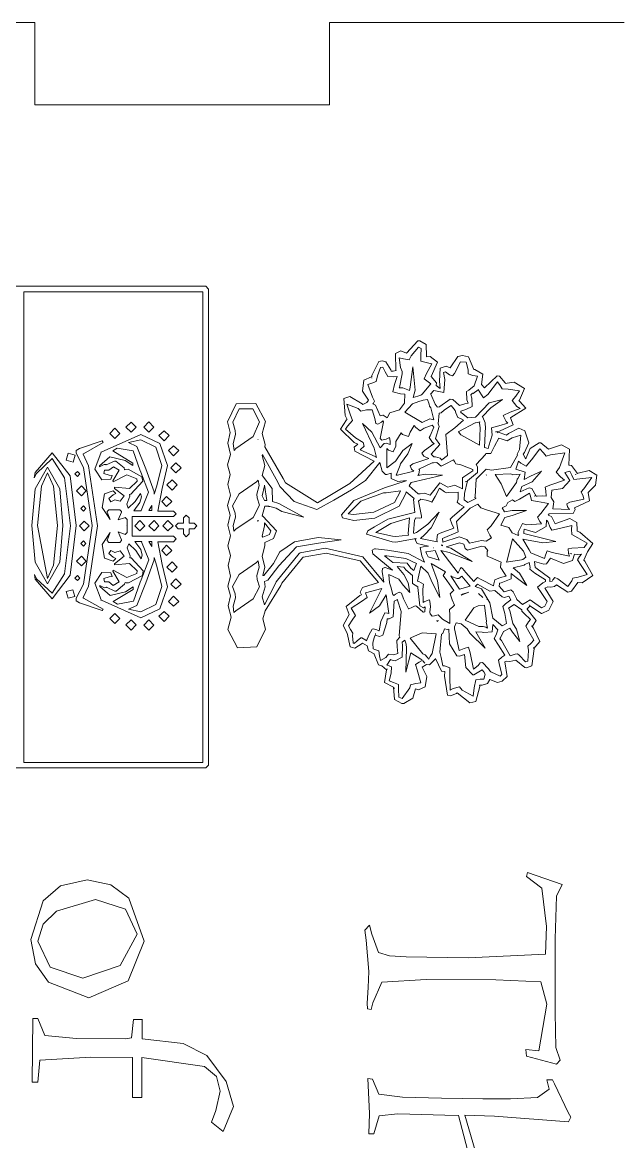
# Model space of a CAD drawing. Header units: millimetres. Extents: x 0 to 610, y 0 to 514.
# Drawn here: x 547.76 to 569.55, y 313.72 to 354.41 of the extents above; entities that cross this region are included whole.
import ezdxf

# ---------------------------------------------------------------- set-up
doc = ezdxf.new("R2010")
doc.units = ezdxf.units.MM
doc.header["$LTSCALE"] = 0.05
doc.layers.get('0').update_dxf_attribs({"plot": 0})
doc.layers.add('CUT', color=1, linetype='Continuous', lineweight=0)
doc.layers.add('ETCH', color=5, linetype='Continuous', lineweight=0)

# ---------------------------------------------------------------- blocks, each defined once
blk = doc.blocks.new('right_outer')
blk.add_lwpolyline([(-45.857, 0), (-35.143, 0), (-35.143, 3), (-24.429, 3), (-24.429, 0), (-13.714, 0), (-13.714, 3), (-3, 3), (-3, 12.632), (0, 12.632), (0, 25.263), (-3, 25.263), (-3, 37.895), (0, 37.895), (0, 50.526)])

msp = doc.modelspace()

# ---------------------------------------------------------------- linework, layer by layer
at = {"layer": 'ETCH'}
for points in [[(545.675, 327.312), (554.427, 327.312), (554.526, 327.412), (554.526, 336.058), (554.526, 336.065), (554.526, 344.718), (554.427, 344.817), (545.675, 344.817)], [(554.327, 344.618), (554.327, 327.505), (547.812, 327.505), (547.812, 344.618), (554.327, 344.618), (554.327, 344.618)], [(562.058, 330.18), (562.164, 330.153), (562.403, 330.259), (562.475, 330.635), (562.303, 330.976), (562.462, 331.068), (562.562, 331.055), (562.781, 331.274), (562.787, 331.288), (563, 330.823), (563.126, 330.809), (563.106, 330.65), (563.226, 329.954), (563.325, 329.927), (563.544, 330.014), (563.578, 330.033), (564.029, 329.669), (564.248, 329.722), (564.394, 330.265), (564.38, 330.318), (564.394, 330.318), (564.481, 330.312), (564.673, 330.378), (564.765, 330.524), (565.037, 330.418), (565.21, 330.458), (565.389, 330.63), (565.303, 331.161), (565.376, 331.194), (565.489, 331.175), (565.701, 331.221), (566.032, 330.956), (566.092, 330.949), (566.284, 331.022), (566.371, 331.633), (566.364, 331.652), (566.576, 331.905), (566.344, 332.389), (566.298, 332.448), (566.317, 332.468), (566.443, 332.667), (566.112, 333.085), (566.112, 333.092), (566.225, 333.198), (566.251, 333.172), (566.643, 332.919), (566.656, 332.919), (566.908, 333.039), (567.061, 333.364), (566.776, 333.835), (566.762, 333.849), (566.869, 333.895), (566.982, 333.882), (567.114, 333.908), (567.187, 333.961), (567.592, 333.696), (567.724, 333.729), (567.956, 334.048), (567.963, 334.048), (568.116, 334.041), (568.508, 334.3), (568.215, 334.831), (568.182, 334.857), (568.309, 335.162), (568.501, 335.468), (568.03, 335.879), (567.931, 335.919), (567.937, 335.952), (567.918, 336.237), (567.672, 336.377), (567.201, 336.211), (567.142, 336.185), (567.002, 336.45), (566.877, 336.503), (566.923, 336.549), (567.786, 336.563), (567.859, 336.709), (567.839, 336.768), (568.383, 337.021), (568.336, 337.319), (568.603, 337.583), (568.655, 337.956), (568.376, 338.122), (567.972, 338.023), (567.952, 338.016), (567.733, 338.301), (567.653, 338.315), (567.633, 338.315), (567.66, 338.899), (567.362, 339.051), (566.891, 338.892), (566.612, 339.125), (566.559, 339.125), (566.223, 338.925), (566.082, 338.581), (566.068, 338.547), (566.061, 338.554), (565.975, 338.713), (566.021, 338.78), (566.18, 339.123), (566.032, 339.562), (565.82, 339.655), (565.442, 339.463), (565.362, 339.403), (565.303, 339.436), (565.097, 339.502), (565.044, 339.495), (565.011, 339.542), (565.11, 339.549), (565.614, 339.781), (565.515, 340.04), (565.528, 340.047), (566.066, 340.385), (565.84, 340.643), (565.814, 340.663), (565.834, 340.683), (566.026, 341.108), (565.648, 341.327), (565.388, 341.294), (565.336, 341.287), (565.322, 341.314), (565.117, 341.546), (565.024, 341.566), (564.566, 341.122), (564.46, 341.247), (564.5, 341.619), (564.214, 341.791), (564.174, 341.791), (563.982, 342.249), (563.77, 342.302), (563.597, 342.262), (563.312, 341.851), (563.172, 341.917), (562.953, 341.844), (562.934, 341.373), (562.96, 341.108), (562.814, 341.207), (562.821, 341.314), (562.628, 341.533), (562.854, 342.064), (562.589, 342.269), (562.463, 342.256), (562.457, 342.256), (562.463, 342.282), (562.444, 342.7), (562.218, 342.833), (562.138, 342.84), (561.727, 342.389), (561.521, 342.468), (561.329, 342.376), (561.348, 341.772), (561.355, 341.758), (561.242, 341.738), (561.176, 341.732), (561.162, 341.778), (560.976, 342.077), (560.851, 342.103), (560.725, 342.083), (560.472, 341.573), (560.472, 341.533), (560.453, 341.526), (560.174, 341.406), (560.131, 341.004), (560.347, 340.676), (560.347, 340.676), (560.287, 340.597), (560.148, 340.517), (560.148, 340.517), (560.121, 340.543), (559.67, 340.808), (559.451, 340.735), (559.504, 340.118), (559.57, 339.972), (559.57, 339.972), (559.544, 339.966), (559.331, 339.621), (559.822, 339.143), (559.955, 339.083), (559.822, 338.964), (559.849, 338.824), (560.552, 338.46), (559.67, 337.65), (558.999, 337.252), (558.488, 336.946), (557.327, 337.67), (557.247, 337.829), (556.583, 338.977), (556.59, 339.063), (556.484, 339.468), (556.597, 339.905), (556.252, 340.562), (555.536, 340.543), (555.224, 339.893), (555.323, 339.508), (555.23, 339.116), (555.33, 338.698), (555.224, 338.333), (555.323, 337.975), (555.237, 337.61), (555.329, 337.225), (555.223, 336.854), (555.323, 336.495), (555.236, 336.137), (555.329, 335.752), (555.229, 335.387), (555.329, 335.029), (555.242, 334.664), (555.335, 334.279), (555.229, 333.914), (555.328, 333.563), (555.242, 333.198), (555.348, 332.787), (555.228, 332.342), (555.587, 331.679), (556.29, 331.705), (556.602, 332.348), (556.502, 332.733), (556.589, 333.019), (557.16, 333.935), (557.193, 334.021), (557.949, 334.95), (557.976, 334.97), (558.814, 335.117), (560.046, 334.837), (560.709, 334.054), (560.132, 333.862), (560.046, 333.697), (560.092, 333.604), (560.033, 333.577), (559.535, 333.173), (559.648, 332.881), (559.422, 332.489), (559.575, 332.21), (559.681, 331.712), (559.847, 331.66), (560.119, 331.832), (560.126, 331.846), (560.298, 331.753), (560.345, 331.567), (560.55, 331.454), (560.55, 331.44), (560.709, 331.056), (560.835, 331.022), (561.008, 330.87), (561.008, 330.87), (560.928, 330.418), (561.259, 330.246), (561.259, 330.246), (561.299, 329.801), (561.558, 329.655), (561.631, 329.649), (561.962, 329.844), (562.058, 330.18), (562.058, 330.18)], [(561.573, 341.718), (561.507, 341.864), (561.467, 342.223), (561.626, 342.183), (561.832, 342.143), (561.905, 342.289), (562.17, 342.608), (562.263, 342.561), (562.256, 342.302), (562.249, 342.096), (562.488, 342.037), (562.647, 342.004), (562.461, 341.645), (562.368, 341.453), (562.514, 341.34), (562.62, 341.267), (562.295, 340.896), (562.288, 340.882), (562.248, 340.862), (562.142, 340.829), (561.977, 340.77), (562.05, 341.048), (561.963, 341.885), (561.864, 341.155), (561.844, 341.029), (561.598, 341.122), (561.512, 341.122), (561.459, 341.122), (561.472, 341.141), (561.572, 341.632), (561.573, 341.718), (561.573, 341.718)], [(560.598, 340.498), (560.505, 340.544), (560.525, 340.57), (560.565, 340.643), (560.499, 340.783), (560.32, 341.247), (560.466, 341.3), (560.631, 341.36), (560.671, 341.559), (560.784, 341.871), (560.87, 341.878), (560.957, 341.705), (561.05, 341.533), (561.275, 341.526), (561.388, 341.54), (561.289, 341.254), (561.229, 340.982), (561.508, 340.909), (561.667, 340.902), (561.66, 340.584), (561.654, 340.57), (561.481, 340.331), (561.129, 340.218), (561.023, 340.039), (560.884, 340.139), (560.864, 340.139), (560.778, 340.112), (560.598, 340.498), (560.598, 340.498)], [(563.12, 341.433), (563.08, 341.679), (563.146, 341.705), (563.292, 341.599), (563.398, 341.559), (563.478, 341.646), (563.697, 342.07), (563.896, 342.057), (563.969, 341.778), (563.969, 341.632), (564.148, 341.579), (564.314, 341.546), (564.194, 341.201), (563.995, 341.048), (563.915, 340.988), (563.929, 340.69), (563.969, 340.564), (563.962, 340.564), (563.856, 340.544), (563.663, 340.485), (563.411, 340.704), (563.318, 340.718), (562.947, 340.452), (562.934, 340.433), (562.874, 340.426), (562.841, 340.433), (562.768, 340.539), (562.609, 340.891), (562.602, 340.891), (562.728, 341.03), (563.093, 340.957), (563.12, 341.433), (563.12, 341.433)], [(560.465, 341.493), (560.465, 341.473), (560.465, 341.493), (560.465, 341.493)], [(565.043, 341.34), (565.136, 341.207), (565.209, 341.094), (565.422, 341.081), (565.834, 341.015), (565.701, 340.823), (565.575, 340.67), (565.748, 340.451), (565.867, 340.371), (565.496, 340.238), (565.25, 340.125), (565.35, 339.906), (565.409, 339.84), (565.09, 339.748), (564.825, 339.668), (564.845, 339.403), (564.719, 339.018), (564.705, 338.925), (564.698, 338.925), (564.566, 338.958), (564.599, 339.721), (564.586, 339.781), (564.586, 339.854), (564.506, 340.059), (564.487, 340.073), (564.799, 340.404), (565.223, 340.703), (564.732, 340.583), (564.241, 340.066), (564.228, 340.066), (563.962, 340.032), (563.724, 340.212), (563.71, 340.218), (563.703, 340.265), (563.703, 340.279), (563.883, 340.338), (564.121, 340.444), (564.102, 340.756), (564.069, 340.869), (564.135, 340.929), (564.155, 340.915), (564.334, 341.055), (564.341, 341.061), (564.453, 340.876), (564.533, 340.763), (564.686, 340.889), (565.043, 341.34), (565.043, 341.34)], [(562.184, 340.63), (562.297, 340.664), (562.337, 340.683), (562.496, 340.697), (562.555, 340.538), (562.562, 340.465), (562.609, 340.398), (562.722, 339.961), (562.576, 339.994), (562.297, 339.868), (561.673, 340.239), (561.952, 340.544), (562.184, 340.63), (562.184, 340.63)], [(555.422, 339.098), (555.515, 339.436), (555.501, 339.575), (555.415, 339.873), (555.641, 340.358), (556.145, 340.365), (556.383, 339.887), (556.151, 339.356), (555.528, 338.924), (555.461, 338.851), (555.422, 339.098), (555.422, 339.098)], [(560.04, 338.878), (560.054, 338.885), (560.193, 339.011), (560.16, 339.137), (559.881, 339.303), (559.517, 339.628), (559.583, 339.734), (559.769, 339.94), (559.682, 340.172), (559.563, 340.536), (559.967, 340.371), (560.067, 340.278), (560.272, 340.325), (560.485, 340.325), (560.577, 340.006), (560.611, 339.827), (560.684, 339.8), (560.816, 339.88), (560.869, 339.933), (560.889, 339.893), (560.796, 339.409), (560.77, 339.283), (560.836, 339.223), (560.989, 339.263), (561.108, 339.316), (561.142, 339.19), (561.135, 339.064), (560.989, 339.117), (560.916, 339.098), (560.776, 338.945), (560.464, 339.516), (560.133, 339.834), (560.551, 338.932), (560.644, 338.6), (560.617, 338.614), (560.04, 338.878), (560.04, 338.878)], [(562.728, 338.62), (562.628, 338.719), (562.947, 339.071), (562.788, 339.29), (562.921, 339.722), (562.881, 339.815), (562.921, 340.206), (562.994, 340.22), (563.113, 340.326), (563.359, 340.485), (563.498, 340.299), (563.498, 340.299), (563.518, 340.219), (563.598, 340.047), (563.69, 340.013), (563.797, 339.954), (563.485, 339.668), (563.166, 339.43), (563.219, 338.667), (563.02, 338.508), (563.02, 338.501), (562.954, 338.574), (562.788, 338.614), (562.728, 338.62), (562.728, 338.62)], [(551.713, 339.516), (551.899, 339.702), (551.713, 339.881), (551.527, 339.702), (551.713, 339.516), (551.713, 339.516)], [(552.178, 339.701), (552.364, 339.515), (552.543, 339.701), (552.364, 339.887), (552.178, 339.701), (552.178, 339.701)], [(561.01, 338.918), (561.076, 338.865), (561.242, 338.806), (561.341, 339.005), (561.348, 339.151), (561.348, 339.151), (561.348, 339.171), (561.54, 339.496), (561.587, 339.43), (561.806, 339.363), (561.865, 339.516), (562.011, 339.762), (562.071, 339.689), (562.224, 339.563), (562.37, 339.662), (562.662, 339.768), (562.721, 339.695), (562.589, 339.376), (562.555, 339.317), (562.675, 339.137), (562.735, 339.104), (562.383, 338.845), (562.29, 338.753), (562.363, 338.646), (562.543, 338.554), (561.965, 338.368), (561.859, 338.295), (561.906, 338.175), (561.992, 338.095), (561.402, 337.949), (561.349, 337.956), (561.502, 338.32), (561.502, 338.334), (561.515, 338.36), (561.775, 338.732), (561.94, 339.103), (561.602, 338.844), (561.343, 338.473), (561.323, 338.446), (561.018, 338.22), (561.01, 338.918), (561.01, 338.918)], [(563.703, 339.416), (563.624, 339.529), (563.63, 339.536), (564.228, 339.854), (564.234, 339.854), (564.36, 339.88), (564.393, 339.894), (564.387, 339.847), (564.393, 339.754), (564.413, 339.668), (564.387, 339.037), (563.703, 339.416), (563.703, 339.416)], [(550.631, 338.792), (550.631, 338.792), (550.618, 338.786), (550.624, 338.786), (550.392, 338.175), (550.645, 337.784), (550.976, 337.803), (551.029, 337.936), (550.923, 337.95), (550.724, 338.009), (550.744, 338.135), (550.909, 338.128), (551.07, 338.258), (551.281, 338.135), (551.055, 337.743), (551.068, 337.71), (551.559, 337.969), (551.918, 337.823), (551.931, 337.73), (551.659, 337.465), (551.109, 337.512), (551.109, 337.472), (551.467, 337.2), (551.32, 337.003), (551.122, 337.061), (550.983, 336.988), (550.91, 337.101), (551.069, 337.233), (551.162, 337.286), (551.062, 337.385), (550.75, 337.272), (550.658, 336.775), (550.95, 336.337), (550.844, 336.609), (550.844, 336.628), (550.91, 336.688), (551.308, 336.688), (551.368, 336.628), (551.361, 336.602), (551.248, 336.323), (551.474, 336.403), (551.5, 336.41), (551.567, 336.344), (551.567, 336.105), (551.567, 335.866), (551.5, 335.8), (551.474, 335.806), (551.248, 335.886), (551.361, 335.601), (551.368, 335.574), (551.308, 335.508), (550.91, 335.508), (550.844, 335.574), (550.844, 335.594), (550.95, 335.873), (550.658, 335.435), (550.75, 334.937), (551.062, 334.824), (551.162, 334.924), (551.069, 334.976), (550.91, 335.109), (550.983, 335.215), (551.122, 335.142), (551.32, 335.2), (551.467, 335.003), (551.109, 334.731), (551.109, 334.691), (551.659, 334.738), (551.931, 334.472), (551.918, 334.38), (551.559, 334.234), (551.068, 334.493), (551.055, 334.46), (551.281, 334.068), (551.068, 333.942), (550.909, 334.075), (550.744, 334.068), (550.724, 334.194), (550.923, 334.253), (551.029, 334.267), (550.976, 334.399), (550.645, 334.419), (550.392, 334.027), (550.624, 333.417), (550.618, 333.417), (550.631, 333.41), (550.638, 333.41), (552.071, 332.767), (552.762, 333.09), (553.04, 333.895), (552.848, 334.705), (552.682, 335.534), (553.253, 335.534), (553.353, 335.634), (553.253, 335.733), (551.76, 335.733), (551.76, 336.45), (553.253, 336.45), (553.353, 336.549), (553.253, 336.649), (552.682, 336.649), (552.848, 337.471), (553.034, 338.301), (552.756, 339.109), (552.065, 339.435), (550.631, 338.792), (550.631, 338.792)], [(551.302, 339.469), (551.122, 339.655), (550.936, 339.469), (551.122, 339.283), (551.302, 339.469), (551.302, 339.469)], [(552.728, 339.389), (552.914, 339.203), (553.1, 339.389), (552.914, 339.568), (552.728, 339.389), (552.728, 339.389)], [(565.886, 339.409), (565.84, 338.885), (565.76, 338.713), (565.767, 338.673), (565.508, 338.228), (564.818, 338.129), (564.818, 338.129), (564.818, 338.129), (564.632, 338.175), (564.267, 337.811), (564.227, 337.18), (564.22, 337.14), (564.247, 337.121), (564.253, 337.101), (563.961, 336.962), (563.822, 337.061), (563.841, 337.287), (563.948, 337.745), (564.312, 338.043), (564.312, 338.249), (564.268, 338.334), (564.606, 338.699), (564.613, 338.739), (564.792, 338.739), (564.924, 339.011), (565.09, 339.296), (565.203, 339.257), (565.389, 339.204), (565.575, 339.31), (565.886, 339.409), (565.886, 339.409)], [(564.971, 339.522), (564.991, 339.522), (564.971, 339.522), (564.971, 339.522)], [(550.704, 333.079), (549.981, 333.483), (549.968, 333.49), (549.974, 333.504), (550.166, 333.922), (550.498, 336.105), (550.498, 336.112), (550.166, 338.295), (549.974, 338.713), (549.968, 338.726), (549.981, 338.733), (550.704, 339.137), (550.664, 339.197), (549.842, 338.918), (549.716, 338.845), (549.723, 338.746), (549.982, 338.228), (550.294, 336.118), (550.294, 336.112), (549.982, 333.995), (549.723, 333.477), (549.716, 333.385), (549.842, 333.312), (550.664, 333.033), (550.704, 333.079), (550.704, 333.079)], [(552.834, 338.301), (552.655, 337.565), (552.549, 337.26), (552.556, 337.346), (552.251, 338.182), (551.925, 338.999), (551.62, 339.138), (552.065, 339.237), (552.614, 338.966), (552.834, 338.301), (552.834, 338.301)], [(553.073, 338.845), (553.259, 338.659), (553.445, 338.845), (553.259, 339.024), (553.073, 338.845), (553.073, 338.845)], [(556.338, 339.25), (556.324, 339.243), (556.338, 339.25), (556.338, 339.25), (556.338, 339.25)], [(549.722, 336.118), (549.497, 337.925), (548.839, 338.766), (548.222, 338.043), (548.196, 337.857), (548.276, 338.016), (548.84, 338.56), (549.298, 337.86), (549.517, 336.111), (549.298, 334.361), (548.84, 333.662), (548.276, 334.186), (548.203, 334.339), (548.229, 334.174), (548.839, 333.457), (549.495, 334.312), (549.722, 336.118), (549.722, 336.118)], [(549.357, 338.5), (549.603, 338.427), (549.676, 338.673), (549.43, 338.746), (549.357, 338.5), (549.357, 338.5)], [(551.554, 336.894), (551.667, 337.186), (551.66, 337.253), (551.7, 337.26), (552.144, 337.73), (552.111, 337.896), (551.613, 338.168), (551.521, 338.161), (551.481, 338.148), (551.461, 338.214), (551.156, 338.466), (551.116, 338.466), (550.811, 338.327), (550.798, 338.334), (550.738, 338.341), (550.566, 338.254), (550.566, 338.294), (550.944, 338.613), (551.496, 338.486), (551.78, 338.301), (551.78, 338.393), (551.05, 338.831), (551.203, 338.931), (551.209, 338.931), (551.787, 338.831), (552.032, 338.141), (552.072, 338.055), (552.344, 337.331), (552.085, 336.668), (552.078, 336.661), (551.819, 336.661), (552.038, 336.959), (552.091, 337.165), (552.051, 337.291), (551.859, 336.999), (551.607, 336.753), (551.554, 336.894), (551.554, 336.894)], [(560.14, 334.983), (558.777, 335.299), (557.858, 335.123), (557.832, 335.103), (556.989, 334.075), (556.955, 333.988), (556.571, 333.239), (556.484, 333.524), (556.59, 333.889), (556.564, 334.081), (556.684, 334.134), (557.082, 334.651), (557.725, 335.341), (558.528, 335.48), (559.351, 335.606), (558.515, 335.686), (557.652, 335.533), (557.127, 335.163), (556.896, 334.737), (556.544, 334.305), (556.511, 334.299), (556.577, 334.611), (556.478, 335.002), (556.584, 335.38), (556.577, 335.506), (556.889, 335.646), (557.002, 335.931), (556.511, 336.462), (556.491, 336.462), (556.485, 336.476), (556.584, 336.821), (556.717, 336.821), (556.723, 336.814), (556.763, 336.814), (556.989, 336.748), (557.202, 336.628), (557.998, 336.429), (557.308, 336.8), (557.082, 336.926), (556.863, 336.999), (556.842, 337.466), (556.498, 337.928), (556.485, 337.935), (556.485, 337.942), (556.584, 338.306), (556.485, 338.665), (556.498, 338.698), (557.049, 337.703), (557.129, 337.544), (557.647, 336.989), (558.469, 336.708), (559.092, 337.046), (559.73, 337.424), (560.239, 337.757), (560.758, 338.413), (560.844, 338.101), (560.97, 337.981), (561.01, 337.975), (561.169, 338.028), (561.176, 337.835), (561.415, 337.722), (561.72, 337.756), (561.72, 337.749), (560.93, 337.49), (559.815, 337.034), (559.371, 336.514), (559.404, 336.401), (559.809, 336.309), (560.579, 336.388), (561.464, 336.822), (561.707, 337.291), (561.721, 337.344), (562.006, 337.105), (561.98, 337.072), (562.039, 336.594), (562.019, 336.594), (561.051, 336.355), (560.566, 336.07), (560.321, 335.924), (560.281, 335.811), (561.203, 335.525), (561.342, 335.519), (562.079, 335.651), (562.079, 335.644), (562.046, 335.598), (562.119, 335.472), (562.53, 335.372), (562.444, 335.366), (562.231, 335.326), (562.284, 335.014), (562.39, 334.788), (561.793, 335.107), (561.037, 335.22), (560.605, 335.272), (560.565, 335.279), (560.479, 335.226), (560.505, 335.094), (561.215, 334.496), (560.956, 334.596), (560.937, 334.596), (560.857, 334.556), (560.85, 334.45), (560.91, 334.058), (560.91, 334.058), (560.903, 334.058), (560.14, 334.983), (560.14, 334.983)], [(566.576, 338.912), (566.709, 338.765), (566.808, 338.646), (566.967, 338.692), (567.485, 338.765), (567.293, 338.234), (567.173, 338.055), (567.326, 337.889), (567.472, 337.764), (566.948, 337.584), (566.769, 337.511), (566.795, 337.379), (566.808, 337.193), (566.676, 337.206), (566.484, 337.193), (566.444, 337.193), (566.285, 337.471), (566.185, 337.491), (565.86, 337.345), (565.92, 337.537), (566.304, 337.71), (566.643, 338.101), (566.244, 337.915), (566.012, 337.795), (566.045, 338.061), (565.707, 338.174), (565.8, 338.466), (565.893, 338.393), (566.085, 338.273), (566.271, 338.512), (566.576, 338.912), (566.576, 338.912)], [(548.674, 334.002), (549.123, 334.786), (549.238, 336.118), (549.123, 337.454), (548.674, 338.242), (548.225, 337.456), (548.11, 336.118), (548.225, 334.786), (548.674, 334.002), (548.674, 334.002)], [(553.16, 338.215), (553.346, 338.035), (553.532, 338.215), (553.346, 338.401), (553.16, 338.215), (553.16, 338.215)], [(562.23, 337.272), (562.223, 337.272), (562.157, 337.272), (561.825, 337.558), (561.905, 337.684), (562.423, 337.803), (563.033, 337.956), (562.423, 337.989), (562.144, 337.943), (562.184, 337.989), (562.204, 338.142), (562.184, 338.169), (562.668, 338.395), (562.708, 338.401), (562.828, 338.408), (562.987, 338.276), (563.159, 338.362), (563.438, 338.508), (563.478, 338.449), (563.525, 338.362), (563.711, 338.322), (564.148, 338.156), (564.148, 338.11), (563.817, 337.891), (563.77, 337.857), (563.77, 337.692), (563.764, 337.46), (563.492, 337.592), (563.233, 337.519), (562.947, 337.672), (562.589, 337.221), (562.383, 337.294), (562.23, 337.272), (562.23, 337.272)], [(548.316, 336.118), (548.455, 337.553), (548.674, 338.036), (548.893, 337.553), (549.033, 336.118), (548.893, 334.684), (548.674, 334.201), (548.316, 336.118), (548.316, 336.118)], [(549.762, 337.903), (549.855, 337.996), (549.762, 338.088), (549.669, 337.996), (549.762, 337.903), (549.762, 337.903)], [(553.02, 337.598), (553.206, 337.412), (553.392, 337.598), (553.206, 337.784), (553.02, 337.598), (553.02, 337.598)], [(555.422, 336.124), (555.509, 336.43), (555.495, 336.569), (555.408, 336.834), (555.641, 337.279), (556.271, 337.71), (556.337, 337.776), (556.37, 337.571), (556.284, 337.266), (556.297, 337.126), (556.384, 336.861), (556.152, 336.417), (555.528, 335.985), (555.455, 335.919), (555.422, 336.124), (555.422, 336.124)], [(563.935, 337.73), (563.935, 337.73), (563.869, 337.704), (563.935, 337.73), (563.935, 337.73)], [(564.632, 337.956), (564.639, 337.963), (564.632, 337.956), (564.632, 337.956)], [(565.714, 337.976), (565.86, 337.983), (565.78, 337.83), (565.754, 337.803), (565.727, 337.69), (565.369, 337.173), (565.17, 337.638), (564.951, 337.976), (565.522, 338.002), (565.595, 337.969), (565.714, 337.976), (565.714, 337.976)], [(567.672, 338.096), (567.745, 337.956), (567.811, 337.797), (568.037, 337.824), (568.468, 337.864), (568.183, 337.452), (568.083, 337.346), (568.157, 337.193), (568.183, 337.074), (567.665, 336.974), (567.559, 336.915), (567.586, 336.802), (567.652, 336.709), (567.055, 336.729), (567.088, 336.988), (566.995, 337.134), (567.015, 337.406), (567.408, 337.472), (567.672, 337.757), (567.492, 338.043), (567.672, 338.096), (567.672, 338.096)], [(567.897, 337.989), (567.864, 337.976), (567.897, 337.989), (567.897, 337.989), (567.897, 337.989)], [(549.908, 337.199), (550.087, 337.379), (549.908, 337.558), (549.729, 337.379), (549.908, 337.199), (549.908, 337.199)], [(556.564, 337.034), (556.484, 337.206), (556.571, 337.565), (556.571, 337.591), (556.657, 337.027), (556.564, 337.034), (556.564, 337.034)], [(561.514, 337.385), (561.507, 337.366), (561.296, 336.959), (560.538, 336.603), (559.808, 336.523), (559.609, 336.543), (560.074, 337.001), (560.897, 337.306), (560.996, 337.306), (561.514, 337.385), (561.514, 337.385)], [(562.244, 335.654), (562.383, 335.786), (562.628, 336.039), (562.921, 336.609), (562.503, 336.165), (562.124, 335.886), (562.091, 335.873), (561.992, 335.833), (561.985, 335.859), (562.025, 336.317), (562.072, 336.397), (562.218, 336.384), (562.277, 336.397), (562.277, 336.457), (562.237, 336.643), (562.164, 337.001), (562.257, 337.074), (562.503, 337.034), (562.649, 336.968), (562.775, 337.174), (562.934, 337.479), (563.113, 337.346), (563.179, 337.306), (563.259, 337.326), (563.611, 337.339), (563.604, 337.08), (563.571, 336.967), (563.663, 336.901), (563.829, 336.802), (563.392, 336.43), (563.318, 336.357), (563.378, 336.178), (563.451, 336.025), (562.96, 335.846), (562.854, 335.799), (562.834, 335.613), (562.841, 335.527), (562.244, 335.654), (562.244, 335.654)], [(552.828, 336.994), (553.007, 336.814), (553.193, 336.994), (553.007, 337.18), (552.828, 336.994), (552.828, 336.994)], [(566.616, 336.556), (566.497, 336.43), (566.576, 336.264), (566.643, 336.185), (566.092, 336.151), (565.946, 336.191), (565.793, 335.88), (565.786, 335.76), (565.567, 335.852), (565.447, 336.051), (565.155, 336.138), (565.301, 336.41), (565.573, 336.483), (566.098, 336.669), (565.567, 336.669), (565.295, 336.616), (565.208, 336.762), (565.354, 336.842), (565.414, 336.955), (565.586, 337.054), (565.673, 336.995), (565.838, 337.081), (566.197, 337.294), (566.237, 337.194), (566.27, 337.029), (566.496, 336.996), (566.888, 336.923), (566.616, 336.556), (566.616, 336.556)], [(566.404, 337.199), (566.404, 337.199), (566.377, 337.193), (566.404, 337.199), (566.404, 337.199)], [(549.981, 336.649), (550.074, 336.741), (549.981, 336.834), (549.888, 336.741), (549.981, 336.649), (549.981, 336.649)], [(552.469, 336.669), (552.363, 336.669), (552.469, 336.855), (552.469, 336.669), (552.469, 336.669)], [(563.047, 335.514), (563.033, 335.654), (563.033, 335.654), (563.61, 335.886), (563.551, 336.271), (564.021, 336.722), (564.048, 336.755), (564.326, 336.901), (564.439, 336.762), (564.678, 336.675), (565.11, 336.549), (564.805, 336.112), (564.659, 335.965), (564.758, 335.767), (564.824, 335.674), (564.632, 335.548), (564.453, 335.581), (564.015, 335.475), (563.929, 335.608), (563.643, 335.707), (563.047, 335.514), (563.047, 335.514)], [(550.014, 335.926), (550.194, 336.105), (550.014, 336.284), (549.835, 336.105), (550.014, 335.926), (550.014, 335.926)], [(551.547, 336.105), (551.547, 336.105), (551.547, 336.105), (551.547, 336.105)], [(552.211, 336.112), (552.031, 336.298), (551.845, 336.112), (552.031, 335.932), (552.211, 336.112), (552.211, 336.112)], [(552.728, 336.112), (552.549, 336.298), (552.363, 336.112), (552.549, 335.932), (552.728, 336.112), (552.728, 336.112)], [(553.239, 336.112), (553.053, 336.298), (552.867, 336.112), (553.053, 335.932), (553.239, 336.112), (553.239, 336.112)], [(553.624, 336.397), (553.624, 336.205), (553.425, 336.205), (553.326, 336.105), (553.425, 336.006), (553.624, 336.006), (553.624, 335.814), (553.723, 335.714), (553.823, 335.814), (553.823, 336.006), (554.009, 336.006), (554.108, 336.105), (554.009, 336.205), (553.823, 336.205), (553.823, 336.397), (553.723, 336.496), (553.624, 336.397), (553.624, 336.397)], [(556.345, 336.297), (556.312, 336.277), (556.338, 336.304), (556.345, 336.297), (556.345, 336.297)], [(556.484, 335.74), (556.571, 336.104), (556.564, 336.224), (556.796, 335.932), (556.743, 335.792), (556.504, 335.7), (556.484, 335.74), (556.484, 335.74)], [(561.799, 335.773), (561.348, 335.727), (561.215, 335.733), (560.611, 335.866), (561.155, 336.191), (561.845, 336.397), (561.838, 336.39), (561.786, 335.826), (561.799, 335.773), (561.799, 335.773)], [(566.875, 336.271), (566.955, 336.051), (567.015, 335.952), (567.293, 336.018), (567.738, 336.124), (567.731, 335.992), (567.738, 335.793), (567.964, 335.673), (568.295, 335.481), (568.189, 335.322), (567.738, 335.296), (567.612, 335.269), (567.619, 335.11), (567.659, 335.011), (567.021, 335.143), (566.849, 335.196), (566.783, 335.043), (566.749, 334.918), (566.252, 335.123), (566.192, 335.243), (565.96, 335.628), (566.683, 335.488), (567.161, 335.535), (566.63, 335.668), (565.999, 335.827), (565.999, 335.893), (566.006, 335.986), (566.006, 335.986), (566.417, 335.873), (566.809, 336.085), (566.816, 336.311), (566.875, 336.271), (566.875, 336.271)], [(565.8, 335.76), (565.8, 335.76), (565.82, 335.779), (565.8, 335.76), (565.8, 335.76)], [(549.981, 335.375), (550.074, 335.468), (549.981, 335.56), (549.888, 335.468), (549.981, 335.375), (549.981, 335.375)], [(552.098, 335.534), (552.357, 334.87), (552.085, 334.147), (552.045, 334.061), (551.799, 333.371), (551.222, 333.264), (551.216, 333.264), (551.063, 333.364), (551.793, 333.801), (551.793, 333.894), (551.507, 333.711), (550.957, 333.582), (550.578, 333.901), (550.578, 333.941), (550.751, 333.861), (550.81, 333.868), (550.824, 333.875), (551.129, 333.735), (551.169, 333.735), (551.474, 333.987), (551.494, 334.054), (551.534, 334.04), (551.626, 334.034), (552.124, 334.305), (552.157, 334.471), (551.713, 334.942), (551.673, 334.949), (551.68, 335.022), (551.567, 335.314), (551.633, 335.453), (551.885, 335.208), (552.078, 334.916), (552.117, 335.042), (552.065, 335.247), (551.845, 335.546), (552.105, 335.546), (552.098, 335.534), (552.098, 335.534)], [(552.469, 335.541), (552.469, 335.355), (552.363, 335.541), (552.469, 335.541), (552.469, 335.541)], [(552.828, 335.216), (553.007, 335.037), (553.193, 335.216), (553.007, 335.402), (552.828, 335.216), (552.828, 335.216)], [(562.728, 335.309), (562.728, 335.309), (562.708, 335.315), (562.728, 335.309), (562.728, 335.309)], [(562.98, 335.209), (563.285, 335.136), (564.115, 334.811), (563.345, 335.295), (563.172, 335.348), (563.657, 335.494), (563.81, 335.447), (563.843, 335.368), (563.862, 335.288), (563.949, 335.228), (564.075, 335.261), (564.466, 335.368), (564.579, 335.348), (564.686, 335.215), (564.666, 335.175), (564.659, 335.003), (564.785, 334.963), (565.177, 334.784), (565.157, 334.731), (565.144, 334.598), (565.183, 334.546), (565.349, 334.274), (565.15, 334.227), (564.938, 334.147), (564.905, 334.001), (564.898, 333.928), (564.447, 334.154), (564.307, 334.227), (564.215, 334.14), (564.175, 334.081), (563.889, 334.412), (563.764, 334.558), (563.717, 334.598), (563.677, 334.546), (563.617, 334.426), (563.611, 334.386), (562.98, 335.209), (562.98, 335.209)], [(563.013, 335.422), (563.033, 335.402), (563.04, 335.388), (562.993, 335.402), (563.013, 335.422), (563.013, 335.422)], [(565.98, 335.189), (566.013, 335.123), (566.066, 334.97), (565.959, 334.89), (565.907, 334.87), (565.369, 334.784), (565.382, 334.797), (565.581, 335.64), (565.98, 335.189), (565.98, 335.189)], [(549.908, 334.652), (550.087, 334.831), (549.908, 335.01), (549.729, 334.831), (549.908, 334.652), (549.908, 334.652)], [(552.655, 334.645), (552.834, 333.908), (552.614, 333.245), (552.065, 332.979), (551.62, 333.079), (551.925, 333.218), (552.251, 334.035), (552.556, 334.871), (552.549, 334.957), (552.655, 334.645), (552.655, 334.645)], [(561.228, 334.771), (560.93, 335.023), (561.016, 335.016), (561.706, 334.917), (562.091, 334.738), (561.992, 334.485), (561.886, 334.572), (561.753, 334.751), (561.228, 334.771), (561.228, 334.771)], [(562.914, 334.857), (562.522, 334.983), (562.463, 335.109), (562.436, 335.169), (562.456, 335.169), (562.768, 335.209), (562.914, 334.857), (562.914, 334.857)], [(568.023, 334.99), (567.944, 334.87), (568.083, 334.665), (568.295, 334.346), (567.97, 334.247), (567.784, 334.213), (567.744, 334.107), (567.598, 333.902), (567.233, 334.187), (567.12, 334.234), (567.047, 334.141), (567.028, 334.101), (566.941, 334.088), (566.941, 334.213), (566.43, 334.585), (566.404, 334.598), (566.384, 334.817), (566.729, 334.718), (566.816, 334.732), (566.969, 334.93), (567.44, 334.738), (567.765, 334.844), (567.845, 335.083), (567.931, 335.07), (568.09, 335.083), (568.023, 334.99), (568.023, 334.99)], [(567.738, 335.096), (567.731, 335.096), (567.665, 335.11), (567.738, 335.096), (567.738, 335.096)], [(553.02, 334.612), (553.206, 334.426), (553.392, 334.612), (553.206, 334.798), (553.02, 334.612), (553.02, 334.612)], [(555.422, 333.185), (555.509, 333.49), (555.495, 333.636), (555.408, 333.902), (555.641, 334.346), (556.271, 334.778), (556.337, 334.837), (556.37, 334.611), (556.284, 334.306), (556.297, 334.16), (556.384, 333.895), (556.152, 333.45), (555.521, 333.019), (555.455, 332.959), (555.422, 333.185), (555.422, 333.185)], [(561.089, 334.34), (561.453, 334.167), (561.606, 333.955), (561.852, 333.69), (561.792, 334.042), (561.627, 334.34), (561.388, 334.632), (561.633, 334.612), (561.706, 334.506), (561.952, 334.307), (561.952, 334.009), (562.144, 333.896), (562.137, 333.87), (562.21, 333.199), (562.343, 333.133), (562.409, 333.166), (562.396, 332.98), (562.349, 332.973), (562.336, 332.973), (562.216, 333.08), (562.096, 333.193), (562.043, 333.199), (561.918, 333.14), (561.818, 333.093), (561.798, 333.093), (561.619, 333.452), (561.553, 333.664), (561.466, 333.697), (561.327, 333.624), (561.267, 333.577), (561.234, 333.611), (561.155, 333.896), (561.115, 334.035), (561.089, 334.34), (561.089, 334.34)], [(562.522, 333.411), (562.376, 333.352), (562.336, 333.325), (562.329, 333.809), (562.343, 333.989), (562.177, 334.088), (562.124, 334.102), (562.257, 334.646), (562.509, 334.4), (562.516, 334.393), (562.662, 334.055), (562.948, 333.504), (562.855, 334.115), (562.623, 334.745), (563.154, 334.433), (563.067, 334.307), (563.2, 334.121), (563.452, 333.763), (563.419, 333.736), (563.32, 333.637), (563.386, 333.418), (563.473, 333.226), (563.399, 333.153), (563.293, 333.066), (563.3, 332.86), (563.3, 332.562), (563.035, 332.721), (562.876, 332.874), (562.743, 332.841), (562.663, 332.821), (562.59, 332.914), (562.584, 332.967), (562.597, 333.179), (562.582, 333.364), (562.568, 333.424), (562.522, 333.411), (562.522, 333.411)], [(566.497, 333.875), (566.623, 333.689), (566.849, 333.364), (566.756, 333.185), (566.643, 333.125), (566.398, 333.304), (566.225, 333.424), (566.072, 333.324), (565.947, 333.251), (565.748, 333.437), (565.728, 333.471), (565.608, 333.709), (565.528, 333.789), (565.403, 333.749), (565.283, 333.716), (565.097, 333.915), (565.11, 334.002), (565.117, 334.028), (565.17, 334.035), (565.535, 334.188), (565.541, 334.374), (565.714, 334.234), (566.106, 333.936), (565.834, 334.387), (565.614, 334.579), (566.006, 334.685), (566.039, 334.699), (566.192, 334.772), (566.232, 334.6), (566.218, 334.54), (566.391, 334.394), (566.783, 334.142), (566.789, 334.089), (566.683, 334.036), (566.497, 333.875), (566.497, 333.875)], [(549.762, 334.121), (549.855, 334.213), (549.762, 334.306), (549.669, 334.213), (549.762, 334.121), (549.762, 334.121)], [(553.16, 333.995), (553.346, 333.816), (553.532, 333.995), (553.346, 334.181), (553.16, 333.995), (553.16, 333.995)], [(563.63, 334.201), (563.737, 334.274), (564.048, 333.915), (563.663, 333.802), (563.358, 334.267), (563.345, 334.286), (563.365, 334.267), (563.57, 334.201), (563.63, 334.201), (563.63, 334.201)], [(549.669, 333.544), (549.596, 333.789), (549.351, 333.723), (549.424, 333.477), (549.669, 333.544), (549.669, 333.544)], [(559.789, 331.851), (559.762, 332.11), (559.782, 332.203), (559.695, 332.342), (559.615, 332.475), (559.781, 332.72), (559.881, 332.853), (559.788, 332.992), (559.722, 333.118), (560.093, 333.364), (560.299, 333.503), (560.239, 333.669), (560.837, 333.835), (560.584, 333.317), (560.379, 332.939), (560.75, 333.198), (560.996, 333.596), (561.082, 332.919), (561.042, 332.933), (560.937, 332.946), (560.797, 332.628), (560.731, 332.289), (560.724, 332.289), (560.651, 332.323), (560.531, 332.363), (560.479, 332.349), (560.359, 332.13), (560.279, 331.924), (560.246, 331.957), (560.1, 332.037), (560.067, 332.037), (559.934, 331.931), (559.821, 331.838), (559.789, 331.851), (559.789, 331.851)], [(563.723, 333.59), (563.763, 333.623), (564.002, 333.703), (563.723, 333.59), (563.723, 333.59)], [(564.938, 333.762), (565.203, 333.523), (565.296, 333.51), (565.455, 333.557), (565.528, 333.417), (565.33, 333.278), (565.23, 333.172), (565.303, 332.926), (565.369, 332.561), (565.21, 332.469), (564.872, 332.754), (564.759, 333.305), (564.461, 333.822), (564.222, 333.902), (564.315, 333.995), (564.766, 333.73), (564.938, 333.762), (564.938, 333.762)], [(553.073, 333.364), (553.259, 333.185), (553.445, 333.364), (553.259, 333.55), (553.073, 333.364), (553.073, 333.364)], [(560.784, 331.208), (560.751, 331.38), (560.724, 331.56), (560.578, 331.619), (560.512, 331.639), (560.505, 331.831), (560.519, 331.911), (560.571, 332.07), (560.591, 332.129), (560.744, 332.083), (560.87, 332.129), (561.009, 332.6), (561.029, 332.733), (561.095, 332.726), (561.248, 332.799), (561.281, 333.376), (561.407, 333.436), (561.407, 333.409), (561.539, 332.991), (561.46, 332.108), (561.486, 332.068), (561.38, 331.943), (561.393, 331.711), (561.413, 331.465), (561.26, 331.418), (561.081, 331.445), (560.975, 331.319), (560.784, 331.208), (560.784, 331.208)], [(564.353, 333.65), (564.353, 333.65), (564.5, 333.504), (564.353, 333.65), (564.353, 333.65)], [(564.646, 333.431), (564.672, 333.431), (564.646, 333.431), (564.646, 333.431), (564.646, 333.431)], [(551.302, 332.741), (551.122, 332.927), (550.936, 332.741), (551.122, 332.555), (551.302, 332.741), (551.302, 332.741)], [(552.728, 332.82), (552.914, 332.634), (553.1, 332.82), (552.914, 333), (552.728, 332.82), (552.728, 332.82)], [(564.613, 332.429), (564.52, 332.455), (564.46, 332.455), (564.361, 332.448), (563.863, 332.681), (564.175, 333.125), (564.341, 333.198), (564.567, 333.224), (564.64, 332.634), (564.633, 332.601), (564.659, 332.461), (564.679, 332.388), (564.613, 332.429), (564.613, 332.429)], [(565.92, 333.059), (565.926, 333.006), (566.013, 332.92), (566.239, 332.701), (566.166, 332.621), (566.066, 332.462), (566.179, 332.263), (566.365, 331.958), (566.252, 331.832), (566.146, 331.733), (566.166, 331.574), (566.139, 331.189), (566.059, 331.162), (565.821, 331.408), (565.761, 331.455), (565.681, 331.448), (565.495, 331.388), (565.19, 331.939), (565.124, 331.998), (565.144, 332.032), (565.257, 332.27), (565.482, 332.39), (565.582, 332.244), (565.854, 331.906), (565.728, 332.35), (565.595, 332.563), (565.482, 333.034), (565.443, 333.113), (565.641, 333.246), (565.92, 333.059), (565.92, 333.059)], [(566.185, 333.238), (566.205, 333.218), (566.198, 333.218), (566.185, 333.238), (566.185, 333.238)], [(551.899, 332.508), (551.713, 332.694), (551.527, 332.508), (551.713, 332.322), (551.899, 332.508), (551.899, 332.508)], [(552.178, 332.502), (552.364, 332.316), (552.543, 332.502), (552.364, 332.688), (552.178, 332.502), (552.178, 332.502)], [(562.841, 332.654), (562.854, 332.661), (562.868, 332.634), (562.868, 332.634), (562.821, 332.654), (562.841, 332.654), (562.841, 332.654)], [(562.888, 332.674), (562.854, 332.661), (562.854, 332.661), (562.888, 332.674), (562.888, 332.674)], [(565.104, 331.108), (565.196, 330.71), (565.13, 330.65), (564.799, 330.796), (564.765, 330.836), (564.713, 330.916), (564.493, 331.142), (564.414, 331.135), (564.341, 331.036), (564.161, 330.897), (564.048, 331.487), (563.982, 331.7), (563.823, 331.653), (563.644, 331.573), (563.471, 332.369), (563.471, 332.442), (563.531, 332.582), (563.723, 332.542), (563.935, 332.363), (563.935, 332.363), (564.035, 332.21), (564.592, 331.659), (564.247, 332.256), (564.486, 332.25), (564.546, 332.236), (564.844, 332.256), (564.87, 332.521), (565.056, 332.329), (564.99, 332.143), (564.917, 332.01), (565.07, 331.771), (565.309, 331.407), (565.202, 331.334), (565.077, 331.221), (565.104, 331.108), (565.104, 331.108)], [(566.285, 332.462), (566.271, 332.475), (566.285, 332.462), (566.285, 332.462)], [(560.604, 332.19), (560.598, 332.164), (560.598, 332.164), (560.604, 332.19), (560.604, 332.19)], [(562.536, 331.267), (562.483, 331.334), (562.403, 331.426), (562.323, 331.453), (561.865, 332.03), (561.912, 332.056), (562.297, 332.215), (562.808, 332.189), (562.668, 331.466), (562.595, 331.359), (562.536, 331.267), (562.536, 331.267)], [(564.414, 330.531), (564.248, 330.517), (564.188, 330.219), (564.155, 329.914), (563.751, 330.133), (563.658, 330.253), (563.432, 330.193), (563.319, 330.14), (563.306, 330.611), (563.306, 330.943), (563.107, 331.016), (563.054, 331.016), (562.994, 331.321), (562.948, 331.513), (563.007, 332.17), (563.047, 332.196), (563.113, 332.362), (563.22, 332.342), (563.272, 332.349), (563.291, 331.818), (563.565, 331.387), (563.657, 331.367), (563.843, 331.427), (563.886, 330.962), (564.142, 330.69), (564.182, 330.69), (564.487, 330.87), (564.539, 330.796), (564.592, 330.717), (564.539, 330.537), (564.414, 330.531), (564.414, 330.531)], [(561.573, 329.828), (561.447, 329.887), (561.441, 330.173), (561.434, 330.345), (561.261, 330.412), (561.096, 330.471), (561.175, 330.757), (561.189, 330.983), (561.096, 331.022), (561.016, 331.049), (561.149, 331.248), (561.162, 331.241), (561.321, 331.201), (561.567, 331.34), (561.587, 331.758), (561.567, 331.884), (561.673, 331.951), (561.713, 331.805), (561.727, 331.679), (561.707, 330.79), (561.886, 331.487), (562.251, 331.261), (562.284, 331.247), (562.304, 331.214), (562.191, 331.154), (562.058, 331.068), (562.118, 330.876), (562.257, 330.405), (562.071, 330.372), (561.879, 330.325), (561.852, 330.226), (561.573, 329.828), (561.573, 329.828)], [(566.351, 331.666), (566.344, 331.685), (566.351, 331.666), (566.351, 331.666)], [(561.029, 330.916), (561.01, 330.869), (561.029, 330.916), (561.029, 330.916)], [(562.396, 331.121), (562.323, 331.201), (562.396, 331.121), (562.396, 331.121)], [(561.282, 330.213), (561.282, 330.213), (561.308, 330.213), (561.294, 330.213), (561.282, 330.213), (561.282, 330.213)], [(566.132, 323.51), (567.393, 323.066), (567.18, 322.641), (567.141, 321.095), (567.141, 318.407), (567.16, 317.139), (567.313, 316.681), (567.187, 316.542), (566.099, 316.834), (566.066, 317.066), (566.543, 317.026), (566.829, 318.718), (566.616, 319.535), (564.977, 319.601), (562.442, 319.621), (560.827, 319.514), (560.505, 318.771), (560.439, 318.532), (560.313, 318.546), (560.299, 318.758), (560.333, 319.329), (560.366, 319.906), (560.266, 321.041), (560.213, 321.412), (560.386, 321.591), (560.472, 321.266), (560.707, 320.593), (561.116, 320.483), (561.72, 320.443), (563.969, 320.41), (566.783, 320.536), (566.823, 321.538), (566.652, 322.932), (566.093, 323.356), (566.132, 323.51), (566.132, 323.51)], [(552.19, 321.009), (551.613, 319.565), (550.18, 318.951), (548.713, 319.522), (548.241, 320.189), (548.063, 321.068), (548.514, 322.472), (549.147, 323.019), (550.114, 323.238), (550.973, 323.054), (551.627, 322.572), (552.19, 321.009), (552.19, 321.009)], [(548.322, 321.009), (548.769, 320.065), (549.961, 319.669), (551.313, 320.122), (551.939, 321.268), (551.508, 322.172), (550.419, 322.529), (549.005, 322.105), (548.513, 321.624), (548.322, 321.009), (548.322, 321.009)], [(552.117, 318.169), (552.117, 317.459), (553.613, 317.288), (554.466, 316.848), (555.172, 315.903), (555.435, 314.997), (555.063, 314.088), (554.639, 314.426), (554.792, 314.851), (554.951, 315.561), (554.825, 316.088), (554.379, 316.455), (552.111, 316.775), (552.111, 315.329), (551.772, 315.329), (551.772, 316.775), (550.253, 316.795), (548.402, 316.689), (548.329, 315.886), (548.116, 315.886), (548.136, 318.201), (548.322, 318.201), (548.581, 317.58), (549.735, 317.471), (551.513, 317.458), (551.733, 317.498), (551.799, 318.161), (552.124, 318.161), (552.124, 318.168), (552.117, 318.168), (552.117, 318.169)], [(561.846, 314.718), (561.401, 314.732), (560.738, 314.665), (560.539, 314.002), (560.36, 314.002), (560.379, 314.745), (560.326, 316.013), (560.492, 315.999), (560.723, 315.454), (561.581, 315.342), (563.007, 315.303), (564.5, 315.283), (565.516, 315.276), (566.493, 315.321), (566.923, 315.635), (566.836, 315.973), (567.034, 315.973), (567.107, 315.82), (567.605, 314.785), (567.705, 314.613), (567.618, 314.44), (564.931, 314.652), (563.856, 314.686), (564.373, 312.907)], [(563.95, 313.419), (563.624, 314.667), (563.126, 314.686), (561.846, 314.718), (561.846, 314.718)]]:
    msp.add_lwpolyline(points, dxfattribs=at)

# ---------------------------------------------------------------- block references
at = {"layer": 'CUT', "rotation": 180}
msp.add_blockref('right_outer', (523.787, 354.413), dxfattribs=at)

doc.saveas('drawing.dxf')
